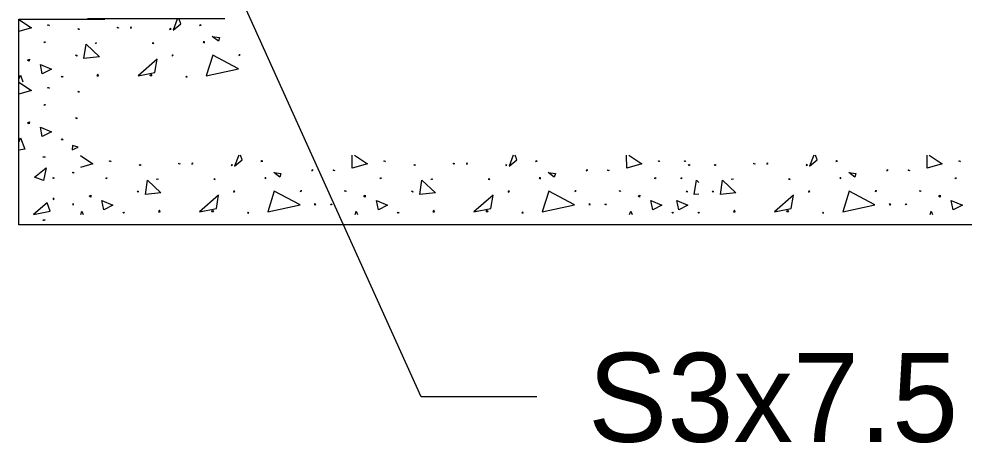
# Model space of a CAD drawing. Extents: x 512.98 to 516.26, y 535.38 to 537.32.
# Drawn here: x 514.527 to 515.101, y 536.141 to 536.398 of the extents above; entities that cross this region are included whole.
import ezdxf

# ---------------------------------------------------------------- set-up
doc = ezdxf.new("R2010")
doc.units = 0
for name, color, linetype in [('Bridge-Gen-Rail', 7, 'Continuous'), ('Bridge-Rebar-3', 7, 'Continuous'), ('Bridge-Text', 7, 'Continuous'), ('CONNECT', 7, 'Continuous')]:
    doc.layers.add(name, color=color, linetype=linetype)

msp = doc.modelspace()

# ---------------------------------------------------------------- linework, layer by layer
at = {"layer": 'Bridge-Gen-Rail'}
msp.add_line((515.54366, 536.2734), (514.52731, 536.2734), dxfattribs=at)
msp.add_lwpolyline([(514.52731, 536.2734), (514.52731, 536.39833), (514.57944, 536.39833)], dxfattribs=at)
at = {"layer": 'Bridge-Rebar-3'}
msp.add_lwpolyline([(514.65235, 536.3984), (514.56901, 536.3984)], dxfattribs=at)
at = {"layer": 'Bridge-Text'}
msp.add_lwpolyline([(514.84188, 536.169), (514.77156, 536.169), (514.63976, 536.46078)], dxfattribs=at)
at = {"layer": 'CONNECT'}
for points in [[(514.52731, 536.39811), (514.53489, 536.39291), (514.52731, 536.39075)], [(514.62348, 536.39833), (514.62095, 536.39161), (514.62557, 536.39544), (514.62456, 536.39833)], [(514.54478, 536.3945), (514.54536, 536.39486), (514.54587, 536.39436), (514.54478, 536.3945)], [(514.56312, 536.39212), (514.56363, 536.39263), (514.56399, 536.39205), (514.56312, 536.39212)], [(514.58695, 536.39313), (514.5876, 536.39335), (514.58774, 536.3927), (514.58695, 536.39313)], [(514.59583, 536.39313), (514.59525, 536.39335), (514.5951, 536.3927), (514.59583, 536.39313)], [(514.61972, 536.39212), (514.61922, 536.39263), (514.61886, 536.39205), (514.61972, 536.39212)], [(514.63799, 536.3945), (514.63741, 536.39486), (514.63698, 536.39436), (514.63799, 536.3945)], [(514.64478, 536.38764), (514.64911, 536.38714), (514.64846, 536.3849), (514.64478, 536.38764)], [(514.54291, 536.38389), (514.54283, 536.38454), (514.54356, 536.38447), (514.54291, 536.38389)], [(514.5668, 536.37429), (514.5681, 536.38302), (514.57619, 536.37537), (514.5668, 536.37429)], [(514.57359, 536.38338), (514.57395, 536.38396), (514.57453, 536.38367), (514.57359, 536.38338)], [(514.60925, 536.38338), (514.60889, 536.38396), (514.60824, 536.38367), (514.60925, 536.38338)], [(514.63994, 536.38389), (514.63994, 536.38454), (514.63929, 536.38447), (514.63994, 536.38389)], [(514.56168, 536.37631), (514.5624, 536.37645), (514.56247, 536.3758), (514.56168, 536.37631)], [(514.62109, 536.37631), (514.62044, 536.37645), (514.62037, 536.3758), (514.62109, 536.37631)], [(514.64109, 536.36382), (514.66073, 536.36815), (514.64506, 536.37638), (514.64109, 536.36382)], [(514.66174, 536.3766), (514.66109, 536.37667), (514.6608, 536.37609), (514.66174, 536.3766)], [(514.53258, 536.37342), (514.53366, 536.37393), (514.53359, 536.37277), (514.53258, 536.37342)], [(514.54153, 536.36505), (514.54038, 536.37075), (514.54709, 536.36786), (514.54153, 536.36505)], [(514.59965, 536.36382), (514.6099, 536.36584), (514.6112, 536.37393), (514.59965, 536.36382)], [(514.52731, 536.36172), (514.52818, 536.36425), (514.52969, 536.36028)], [(514.55323, 536.36302), (514.55359, 536.3636), (514.5541, 536.36317), (514.55323, 536.36302)], [(514.57474, 536.36389), (514.57575, 536.36382), (514.57525, 536.36476), (514.57474, 536.36389)], [(514.6081, 536.36389), (514.60709, 536.36382), (514.60752, 536.36476), (514.6081, 536.36389)], [(514.62954, 536.36302), (514.62918, 536.3636), (514.62868, 536.36317), (514.62954, 536.36302)], [(514.52731, 536.36006), (514.53489, 536.35487), (514.52731, 536.3527)], [(514.54478, 536.35645), (514.54536, 536.35674), (514.54587, 536.35631), (514.54478, 536.35645)], [(514.56312, 536.35407), (514.56363, 536.35451), (514.56399, 536.354), (514.56312, 536.35407)], [(514.54291, 536.34584), (514.54283, 536.34649), (514.54356, 536.34635), (514.54291, 536.34584)], [(514.53258, 536.33537), (514.53366, 536.33588), (514.53359, 536.33472), (514.53258, 536.33537)], [(514.56168, 536.33826), (514.5624, 536.33833), (514.56247, 536.33768), (514.56168, 536.33826)], [(514.54153, 536.327), (514.54038, 536.3327), (514.54709, 536.32981), (514.54153, 536.327)], [(514.52731, 536.3236), (514.52818, 536.32613), (514.53085, 536.31927), (514.52731, 536.31862)], [(514.55323, 536.32498), (514.55359, 536.32555), (514.5541, 536.32505), (514.55323, 536.32498)], [(514.55973, 536.31884), (514.56326, 536.32057), (514.55994, 536.32144), (514.55973, 536.31884)], [(514.54189, 536.31472), (514.54262, 536.31472), (514.54319, 536.31451), (514.54189, 536.31472)], [(514.56464, 536.31554), (514.57229, 536.31034), (514.56464, 536.30818)], [(514.58218, 536.31193), (514.58276, 536.31229), (514.58326, 536.31179), (514.58218, 536.31193)], [(514.6608, 536.31576), (514.65835, 536.30904), (514.66297, 536.31287), (514.66189, 536.31576)], [(514.67539, 536.31193), (514.67481, 536.31229), (514.6743, 536.31179), (514.67539, 536.31193)], [(514.73105, 536.31576), (514.73899, 536.31034), (514.72975, 536.30774), (514.72968, 536.31576)], [(514.74888, 536.31193), (514.74946, 536.31229), (514.74997, 536.31179), (514.74888, 536.31193)], [(514.82751, 536.31576), (514.82505, 536.30904), (514.82967, 536.31287), (514.82866, 536.31576)], [(514.84209, 536.31193), (514.84151, 536.31229), (514.84101, 536.31179), (514.84209, 536.31193)], [(514.89775, 536.31576), (514.9057, 536.31034), (514.89645, 536.30774), (514.89638, 536.31576)], [(514.91559, 536.31193), (514.91616, 536.31229), (514.91667, 536.31179), (514.91559, 536.31193)], [(514.93132, 536.31193), (514.9319, 536.31229), (514.93241, 536.31179), (514.93132, 536.31193)], [(515.01002, 536.31576), (515.00749, 536.30904), (515.01211, 536.31287), (515.0111, 536.31576)], [(515.02453, 536.31193), (515.02403, 536.31229), (515.02352, 536.31179), (515.02453, 536.31193)], [(515.0802, 536.31576), (515.08814, 536.31034), (515.07897, 536.30774), (515.0789, 536.31576)], [(515.0981, 536.31193), (515.09861, 536.31229), (515.09911, 536.31179), (515.0981, 536.31193)], [(514.53684, 536.30238), (514.54377, 536.30787), (514.54218, 536.30029), (514.53684, 536.30238)], [(514.60045, 536.30955), (514.60095, 536.31005), (514.60131, 536.30948), (514.60045, 536.30955)], [(514.62434, 536.31056), (514.62492, 536.31077), (514.62507, 536.31013), (514.62434, 536.31056)], [(514.63322, 536.31056), (514.63257, 536.31077), (514.63243, 536.31013), (514.63322, 536.31056)], [(514.65705, 536.30955), (514.65662, 536.31005), (514.65625, 536.30948), (514.65705, 536.30955)], [(514.70607, 536.30659), (514.70542, 536.3068), (514.7052, 536.30615), (514.70607, 536.30659)], [(514.71813, 536.30659), (514.71878, 536.3068), (514.71899, 536.30615), (514.71813, 536.30659)], [(514.76715, 536.30955), (514.76765, 536.31005), (514.76802, 536.30948), (514.76715, 536.30955)], [(514.79105, 536.31056), (514.79162, 536.31077), (514.79177, 536.31013), (514.79105, 536.31056)], [(514.79993, 536.31056), (514.79928, 536.31077), (514.7992, 536.31013), (514.79993, 536.31056)], [(514.82375, 536.30955), (514.82332, 536.31005), (514.82296, 536.30948), (514.82375, 536.30955)], [(514.87277, 536.30659), (514.8722, 536.3068), (514.87191, 536.30615), (514.87277, 536.30659)], [(514.8849, 536.30659), (514.88548, 536.3068), (514.8857, 536.30615), (514.8849, 536.30659)], [(514.93385, 536.30955), (514.93436, 536.31005), (514.93472, 536.30948), (514.93385, 536.30955)], [(514.94966, 536.30955), (514.95017, 536.31005), (514.95053, 536.30948), (514.94966, 536.30955)], [(514.97349, 536.31056), (514.97414, 536.31077), (514.97428, 536.31013), (514.97349, 536.31056)], [(514.98244, 536.31056), (514.98179, 536.31077), (514.98165, 536.31013), (514.98244, 536.31056)], [(515.00627, 536.30955), (515.00576, 536.31005), (515.0054, 536.30948), (515.00627, 536.30955)], [(515.05529, 536.30659), (515.05464, 536.3068), (515.05442, 536.30615), (515.05529, 536.30659)], [(515.06734, 536.30659), (515.06799, 536.3068), (515.06821, 536.30615), (515.06734, 536.30659)], [(514.54803, 536.30144), (514.54818, 536.30209), (514.54868, 536.30166), (514.54803, 536.30144)], [(514.5598, 536.30519), (514.56038, 536.30541), (514.56052, 536.30476), (514.5598, 536.30519)], [(514.58023, 536.30132), (514.58023, 536.30197), (514.58088, 536.30189), (514.58023, 536.30132)], [(514.60413, 536.29171), (514.60543, 536.30045), (514.61359, 536.2928), (514.60413, 536.29171)], [(514.61091, 536.30081), (514.61128, 536.30139), (514.61193, 536.3011), (514.61091, 536.30081)], [(514.64658, 536.30081), (514.64622, 536.30139), (514.64564, 536.3011), (514.64658, 536.30081)], [(514.67734, 536.30132), (514.67734, 536.30197), (514.67669, 536.30189), (514.67734, 536.30132)], [(514.6821, 536.30507), (514.68643, 536.30457), (514.68578, 536.30233), (514.6821, 536.30507)], [(514.74693, 536.30132), (514.74693, 536.30197), (514.74758, 536.30189), (514.74693, 536.30132)], [(514.77083, 536.29171), (514.77213, 536.30045), (514.78029, 536.2928), (514.77083, 536.29171)], [(514.77769, 536.30081), (514.77798, 536.30139), (514.77863, 536.3011), (514.77769, 536.30081)], [(514.81328, 536.30081), (514.81292, 536.30139), (514.81234, 536.3011), (514.81328, 536.30081)], [(514.84404, 536.30132), (514.84404, 536.30197), (514.84339, 536.30189), (514.84404, 536.30132)], [(514.8488, 536.30507), (514.85314, 536.30457), (514.85249, 536.30233), (514.8488, 536.30507)], [(514.91364, 536.30132), (514.91364, 536.30197), (514.91429, 536.30189), (514.91364, 536.30132)], [(514.92945, 536.30132), (514.92945, 536.30197), (514.9301, 536.30189), (514.92945, 536.30132)], [(514.94021, 536.292), (514.93753, 536.29171), (514.93891, 536.30045), (514.94021, 536.29915)], [(514.95335, 536.29171), (514.95464, 536.30045), (514.96273, 536.2928), (514.95335, 536.29171)], [(514.96013, 536.30081), (514.96049, 536.30139), (514.96107, 536.3011), (514.96013, 536.30081)], [(514.9958, 536.30081), (514.99544, 536.30139), (514.99479, 536.3011), (514.9958, 536.30081)], [(515.02648, 536.30132), (515.02648, 536.30197), (515.02583, 536.30189), (515.02648, 536.30132)], [(515.03132, 536.30507), (515.03565, 536.30457), (515.035, 536.30233), (515.03132, 536.30507)], [(515.09615, 536.30132), (515.09615, 536.30197), (515.0968, 536.30189), (515.09615, 536.30132)], [(514.54803, 536.28946), (514.54818, 536.28881), (514.54868, 536.28924), (514.54803, 536.28946)], [(514.56998, 536.29085), (514.57099, 536.29135), (514.57092, 536.2902), (514.56998, 536.29085)], [(514.59907, 536.29374), (514.59972, 536.29388), (514.5998, 536.29323), (514.59907, 536.29374)], [(514.63698, 536.28125), (514.6473, 536.28327), (514.6486, 536.29135), (514.63698, 536.28125)], [(514.65849, 536.29374), (514.65784, 536.29388), (514.6577, 536.29323), (514.65849, 536.29374)], [(514.67849, 536.28125), (514.69806, 536.28558), (514.68239, 536.29381), (514.67849, 536.28125)], [(514.69914, 536.29403), (514.69849, 536.2941), (514.6982, 536.29352), (514.69914, 536.29403)], [(514.72513, 536.29403), (514.72578, 536.2941), (514.72607, 536.29352), (514.72513, 536.29403)], [(514.73668, 536.29085), (514.73769, 536.29135), (514.73762, 536.2902), (514.73668, 536.29085)], [(514.76578, 536.29374), (514.76643, 536.29388), (514.7665, 536.29323), (514.76578, 536.29374)], [(514.80368, 536.28125), (514.814, 536.28327), (514.8153, 536.29135), (514.80368, 536.28125)], [(514.8252, 536.29374), (514.82455, 536.29388), (514.8244, 536.29323), (514.8252, 536.29374)], [(514.84519, 536.28125), (514.86483, 536.28558), (514.84916, 536.29381), (514.84519, 536.28125)], [(514.86584, 536.29403), (514.86519, 536.2941), (514.8649, 536.29352), (514.86584, 536.29403)], [(514.89183, 536.29403), (514.89248, 536.2941), (514.89277, 536.29352), (514.89183, 536.29403)], [(514.90338, 536.29085), (514.9044, 536.29135), (514.90432, 536.2902), (514.90338, 536.29085)], [(514.93248, 536.29374), (514.93313, 536.29388), (514.9332, 536.29323), (514.93248, 536.29374)], [(514.94829, 536.29374), (514.94894, 536.29388), (514.94901, 536.29323), (514.94829, 536.29374)], [(514.98619, 536.28125), (514.99645, 536.28327), (514.99775, 536.29135), (514.98619, 536.28125)], [(515.00764, 536.29374), (515.00699, 536.29388), (515.00692, 536.29323), (515.00764, 536.29374)], [(515.02764, 536.28125), (515.04727, 536.28558), (515.03161, 536.29381), (515.02764, 536.28125)], [(515.04836, 536.29403), (515.04763, 536.2941), (515.04735, 536.29352), (515.04836, 536.29403)], [(515.07427, 536.29403), (515.075, 536.2941), (515.07529, 536.29352), (515.07427, 536.29403)], [(515.0859, 536.29085), (515.08691, 536.29135), (515.08684, 536.2902), (515.0859, 536.29085)], [(514.53619, 536.27971), (514.5463, 536.28159), (514.54442, 536.28671), (514.53619, 536.27971)], [(514.5598, 536.2857), (514.56038, 536.28548), (514.56052, 536.28613), (514.5598, 536.2857)], [(514.57886, 536.28247), (514.5777, 536.28818), (514.58442, 536.28529), (514.57886, 536.28247)], [(514.70759, 536.28551), (514.7073, 536.28608), (514.70672, 536.28579), (514.70759, 536.28551)], [(514.71668, 536.28551), (514.7169, 536.28608), (514.71755, 536.28579), (514.71668, 536.28551)], [(514.74563, 536.28247), (514.74441, 536.28818), (514.75119, 536.28529), (514.74563, 536.28247)], [(514.87429, 536.28551), (514.874, 536.28608), (514.87342, 536.28579), (514.87429, 536.28551)], [(514.88339, 536.28551), (514.8836, 536.28608), (514.88425, 536.28579), (514.88339, 536.28551)], [(514.91234, 536.28247), (514.91111, 536.28818), (514.9179, 536.28529), (514.91234, 536.28247)], [(514.92808, 536.28247), (514.92692, 536.28818), (514.93364, 536.28529), (514.92808, 536.28247)], [(515.0568, 536.28551), (515.05651, 536.28608), (515.05594, 536.28579), (515.0568, 536.28551)], [(515.06583, 536.28551), (515.06612, 536.28608), (515.06669, 536.28579), (515.06583, 536.28551)], [(515.09478, 536.28247), (515.09362, 536.28818), (515.10034, 536.28529), (515.09478, 536.28247)], [(514.56485, 536.27966), (514.5655, 536.28168), (514.5663, 536.27966)], [(514.59063, 536.28045), (514.59099, 536.28103), (514.59149, 536.2806), (514.59063, 536.28045)], [(514.61207, 536.28132), (514.61308, 536.28125), (514.61265, 536.28218), (514.61207, 536.28132)], [(514.6455, 536.28132), (514.64441, 536.28125), (514.64492, 536.28218), (514.6455, 536.28132)], [(514.66694, 536.28045), (514.66658, 536.28103), (514.66607, 536.2806), (514.66694, 536.28045)], [(514.73156, 536.27966), (514.73221, 536.28168), (514.733, 536.27966)], [(514.75733, 536.28045), (514.75769, 536.28103), (514.7582, 536.2806), (514.75733, 536.28045)], [(514.77877, 536.28132), (514.77978, 536.28125), (514.77935, 536.28218), (514.77877, 536.28132)], [(514.8122, 536.28132), (514.81112, 536.28125), (514.81162, 536.28218), (514.8122, 536.28132)], [(514.83364, 536.28045), (514.83328, 536.28103), (514.83278, 536.2806), (514.83364, 536.28045)], [(514.89826, 536.27966), (514.89891, 536.28168), (514.8997, 536.27966)], [(514.92403, 536.28045), (514.92439, 536.28103), (514.9249, 536.2806), (514.92403, 536.28045)], [(514.93977, 536.28045), (514.94021, 536.28103), (514.94064, 536.2806), (514.93977, 536.28045)], [(514.96129, 536.28132), (514.9623, 536.28125), (514.96186, 536.28218), (514.96129, 536.28132)], [(514.99464, 536.28132), (514.99363, 536.28125), (514.99406, 536.28218), (514.99464, 536.28132)], [(515.01608, 536.28045), (515.01572, 536.28103), (515.01529, 536.2806), (515.01608, 536.28045)], [(515.08077, 536.27966), (515.08142, 536.28168), (515.08222, 536.27966)], [(514.54189, 536.27617), (514.54262, 536.27617), (514.54319, 536.27639), (514.54189, 536.27617)]]:
    msp.add_lwpolyline(points, dxfattribs=at)

# ---------------------------------------------------------------- texts
at = {"layer": 'Bridge-Text'}
msp.add_text('S3x7.5 ', height=0.054, dxfattribs=at).set_placement((514.87297, 536.14159))

doc.saveas('drawing.dxf')
